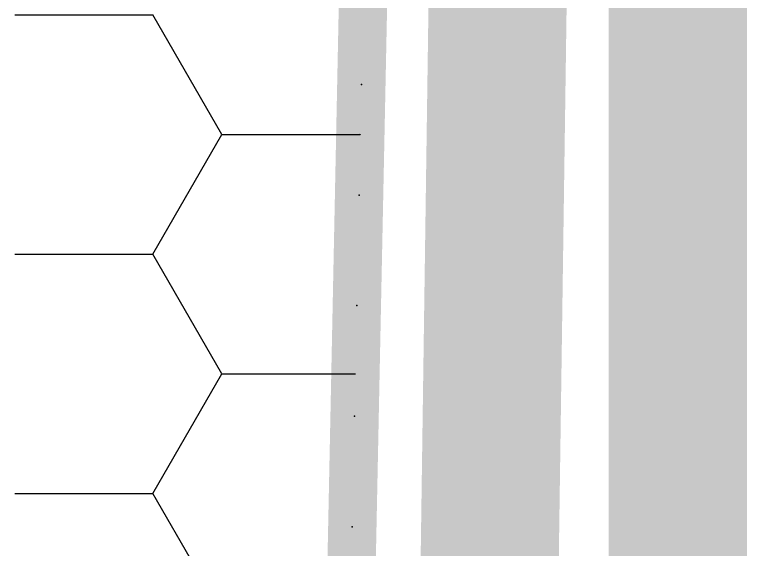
# Model space of a CAD drawing. Extents: x 0 to 21025, y 0 to 14850.
# Drawn here: x 6075 to 6208.1, y 4449.9 to 4546.6 of the extents above; entities that cross this region are included whole.
import ezdxf

# ---------------------------------------------------------------- set-up
doc = ezdxf.new("R2010")
doc.units = 0
doc.header["$LTSCALE"] = 175
doc.linetypes.add('GESTRICHELTX2', pattern=[1.5, 1, -0.5])
doc.layers.get('0').update_dxf_attribs({"linetype": 'CONTINUOUS'})
for name, color, linetype in [('BEMASSUNG', 7, 'CONTINUOUS'), ('DAEMMUNG', 4, 'CONTINUOUS'), ('PE-FOLIE', 1, 'GESTRICHELTX2'), ('SCHRAFFUR', 2, 'CONTINUOUS')]:
    doc.layers.add(name, color=color, linetype=linetype)

# ---------------------------------------------------------------- blocks, each defined once
blk = doc.blocks.new('*X38')
at = {"color": 0}
for p, q in [((6075, 4546.63335), (6100, 4546.63335)), ((6112.499971, 4524.982718), (6099.999971, 4546.633353)), ((6099.999989, 4503.332106), (6112.499989, 4524.982741)), ((6112.5, 4524.982715), (6137.5, 4524.982715)), ((6137.548937, 4524.897907), (6137.499971, 4524.982718)), ((6137.499988, 4524.982741), (6137.552525, 4525.073738)), ((6075, 4503.33208), (6100, 4503.33208)), ((6112.499971, 4481.681448), (6099.999971, 4503.332083)), ((6099.999988, 4460.030836), (6112.499988, 4481.681471)), ((6112.5, 4481.681445), (6136.666968, 4481.681445)), ((6075, 4460.03081), (6100, 4460.03081)), ((6112.499972, 4438.380178), (6099.999972, 4460.030813))]:
    blk.add_line(p, q, dxfattribs=at)

msp = doc.modelspace()

# ---------------------------------------------------------------- linework, layer by layer
at = {"layer": 'BEMASSUNG'}
for p in [(6137.73491, 4534.010601), (6137.326832, 4514.014764), (6136.918754, 4494.018928), (6136.510675, 4474.023092), (6136.102597, 4454.027255)]:
    msp.add_point(p, dxfattribs=at)
at = {"layer": 'DAEMMUNG', "const_width": 8.75}
msp.add_lwpolyline([(6175, 5790), (6175, 5197.5), (6150, 5135), (6135, 4400), (6045, 4325), (5968.4375, 4280)], dxfattribs=at)
at = {"layer": 'PE-FOLIE', "const_width": 25}
for points in [[(6195, 5790), (6195, 5195), (6170, 5085), (6160, 4380), (6000, 4265), (5375, 4265), (5375, 3275)], [(8565, 4640), (6602.5, 4640), (6195, 4640), (6195, 4410), (6127.5, 4297.5), (6000, 4240), (5565, 4240), (5400, 4240), (5400, 3360)]]:
    msp.add_lwpolyline(points, dxfattribs=at)

# ---------------------------------------------------------------- block references
at = {"layer": 'SCHRAFFUR'}
msp.add_blockref('*X38', (0, 0), dxfattribs=at)

doc.saveas('drawing.dxf')
